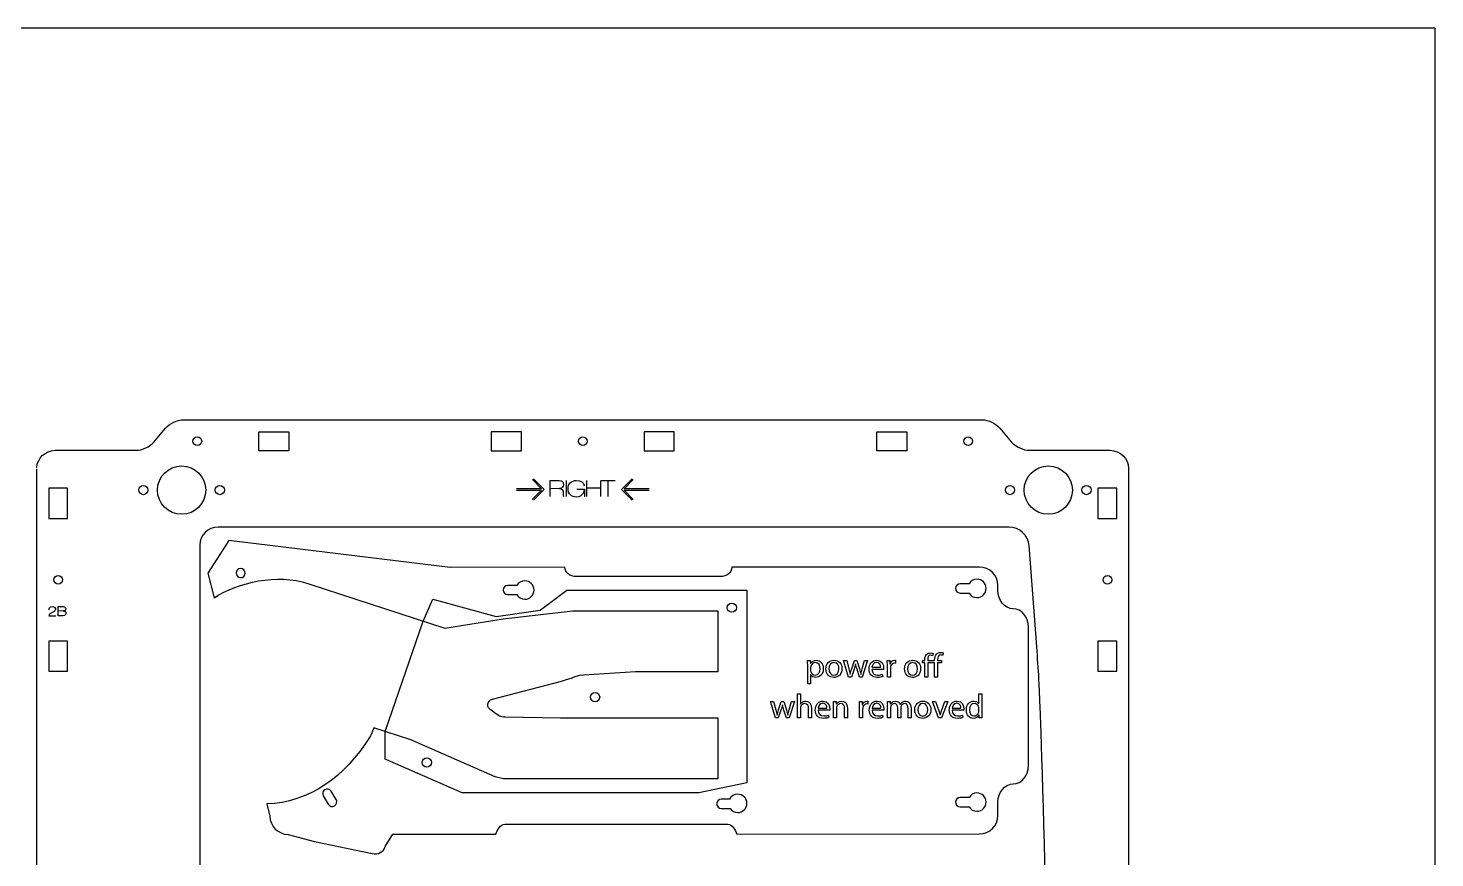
# Model space of a CAD drawing. Header units: millimetres. Extents: x -1219 to 0, y -610 to 0.
# Drawn here: x -461.6 to 0, y -272.3 to 0 of the extents above; entities that cross this region are included whole.
import ezdxf

# ---------------------------------------------------------------- set-up
doc = ezdxf.new("R2010")
doc.units = ezdxf.units.MM

msp = doc.modelspace()

# ---------------------------------------------------------------- linework, layer by layer
for q in [(-1219.2, 0), (0, -609.6)]:
    msp.add_line((0, 0), q)
at = {"color": 1}
for points in [[(-410.7, -128.5), (-148.57, -128.5)], [(-420.38, -135.82), (-416.52, -131.21)], [(-385.98, -132.43), (-376.1, -132.43), (-376.1, -138.65), (-385.98, -138.65), (-385.98, -132.43)], [(-309.64, -138.65), (-299.76, -138.65), (-299.76, -132.43), (-309.64, -132.43), (-309.64, -138.65), (-309.64, -138.65)], [(-259.48, -138.65), (-249.6, -138.65), (-249.6, -132.43), (-259.48, -132.43), (-259.48, -138.65), (-259.48, -138.65)], [(-183.16, -132.43), (-173.28, -132.43), (-173.28, -138.65), (-183.16, -138.65), (-183.16, -132.43)], [(-142.75, -131.21), (-138.89, -135.82)], [(-452.74, -138.53), (-426.2, -138.53)], [(-133.08, -138.53), (-106.54, -138.53)], [(-458.76, -511.74), (-458.75, -144.55)], [(-100.52, -144.55), (-100.52, -511.74)], [(-454.89, -160.88), (-448.67, -160.88), (-448.67, -151), (-454.89, -151), (-454.89, -160.88), (-454.89, -160.88)], [(-110.58, -160.88), (-104.36, -160.88), (-104.36, -151), (-110.58, -151), (-110.58, -160.88), (-110.58, -160.88)], [(-139.69, -163.69), (-399.32, -163.69)], [(-405.33, -169.7), (-405.33, -413.48)], [(-285.51, -176.96), (-285.51, -176.92), (-323.13, -176.94), (-395.81, -168.07), (-402.71, -178.81), (-400.63, -186.91)], [(-130.55, -204.41), (-133.13, -169.8)], [(-234.49, -179.97), (-281.74, -179.97)], [(-149.42, -176.82), (-230.72, -176.88), (-230.72, -176.96)], [(-369.2, -182.43), (-369.16, -182.44), (-324.89, -196.9), (-305.76, -193.84), (-282.87, -191.2), (-235.32, -191.2), (-235.32, -211.26), (-255.26, -211.26)], [(-301.25, -182.88), (-304.26, -182.88)], [(-152.87, -182.34), (-155.79, -182.34)], [(-143.4, -184.5), (-143.4, -182.84)], [(-304.26, -185.89), (-301.25, -185.89)], [(-155.79, -185.35), (-152.87, -185.35)], [(-138.38, -190.52), (-138.38, -190.52)], [(-133.36, -241.98), (-133.36, -196.53)], [(-454.89, -211.04), (-448.67, -211.04), (-448.67, -201.16), (-454.89, -201.16), (-454.89, -211.04), (-454.89, -211.04)], [(-110.58, -211.04), (-104.36, -211.04), (-104.36, -201.16), (-110.58, -201.16), (-110.58, -211.04), (-110.58, -211.04)], [(-262.34, -211.26), (-279.33, -212.27)], [(-286.7, -214.43), (-309.37, -220.24)], [(-309.68, -223.71), (-308.68, -224.47)], [(-305.04, -226.01), (-286.89, -226.28)], [(-279.81, -226.31), (-235.32, -226.31), (-235.32, -246.37), (-305.59, -246.37), (-308.38, -245.69), (-336.09, -233.53), (-348.18, -229.61)], [(-364.78, -251.95), (-363.14, -254.68)], [(-360.56, -253.13), (-362.2, -250.4), (-362.2, -250.4)], [(-231.46, -253.03), (-234.18, -253.03)], [(-152.87, -252.47), (-155.79, -252.47)], [(-383.31, -254.55), (-382.29, -258.55)], [(-234.18, -256.04), (-231.28, -256.04)], [(-155.79, -255.47), (-152.87, -255.47)], [(-143.4, -258.38), (-143.4, -254.02)], [(-305.21, -261.21), (-232.02, -261.21)], [(-376.27, -264.57), (-367.66, -266.89), (-348.73, -270.81)], [(-344.42, -268.48), (-341.96, -264.51), (-308.13, -264.49)], [(-229.11, -264.45), (-149.42, -264.4)]]:
    msp.add_lwpolyline(points, dxfattribs=at)
at = {"color": 5}
for points in [[(-296.16, -148.15), (-293.17, -151.15), (-301.37, -151.15)], [(-301.37, -151.65), (-293.17, -151.65), (-296.18, -154.66)], [(-295.79, -147.91), (-292.3, -151.4), (-295.79, -154.89)], [(-290.3, -153.65), (-290.3, -148.42), (-287.42, -148.42)], [(-287.22, -151.09), (-287.23, -151.11), (-290.3, -151.12)], [(-285.1, -148.42), (-285.1, -153.65)], [(-281.57, -151.31), (-279.1, -151.31), (-279.1, -153.77)], [(-278.3, -153.65), (-278.3, -148.42)], [(-278.3, -150.85), (-273.82, -150.85)], [(-273.82, -148.42), (-273.82, -153.65)], [(-273.47, -148.42), (-268.96, -148.42)], [(-271.28, -153.65), (-271.28, -148.47)], [(-263.44, -154.89), (-266.93, -151.4), (-263.44, -147.91)], [(-257.87, -151.15), (-266.07, -151.15), (-263.06, -148.14)], [(-263.07, -154.65), (-266.07, -151.65), (-257.87, -151.65)], [(-344.44, -230.82), (-332.01, -194.57), (-328.87, -187.4), (-308, -193.02), (-293.56, -190.98), (-284.89, -184.39), (-225.76, -184.39), (-225.76, -247.59), (-241.56, -250.96), (-319.24, -250.96), (-344.44, -239.89), (-344.44, -230.82)], [(-454.81, -192.86), (-452.58, -192.86)], [(-453.3, -191.54), (-454.03, -191.92)], [(-451.78, -189.81), (-450.14, -189.81)], [(-450.25, -192.84), (-451.78, -192.84), (-451.78, -189.81), (-451.78, -189.81)], [(-449.99, -191.26), (-451.78, -191.25)], [(-449.99, -191.25), (-449.99, -191.26)], [(-205.86, -207.52), (-204.99, -207.52), (-204.94, -208.45), (-204.91, -208.45)], [(-190.61, -210.36), (-191.48, -212.93), (-192.38, -212.93), (-194.01, -207.52), (-193, -207.52), (-193, -207.52)], [(-193, -207.52), (-192.28, -210.27)], [(-191.37, -210.28), (-190.49, -207.52), (-189.66, -207.52), (-188.82, -210.23)], [(-187.89, -210.24), (-187.12, -207.52), (-186.15, -207.52), (-187.89, -212.93), (-188.79, -212.93), (-189.62, -210.35)], [(-179.72, -207.52), (-178.86, -207.52), (-178.81, -208.59), (-178.78, -208.59)], [(-177, -207.43), (-177, -208.36)], [(-164.15, -212.93), (-164.15, -208.27), (-166.43, -208.27), (-166.43, -212.93), (-167.41, -212.93), (-167.41, -208.27), (-168.16, -208.27), (-168.16, -207.52), (-167.41, -207.52), (-167.41, -207.35)], [(-166.43, -207.3), (-166.43, -207.52), (-164.15, -207.52), (-164.15, -207.26)], [(-164.67, -205.19), (-164.87, -205.93)], [(-163.18, -207.23), (-163.18, -207.52), (-161.88, -207.52), (-161.88, -208.27), (-163.18, -208.27), (-163.18, -212.93), (-164.15, -212.93), (-164.15, -212.93)], [(-161.38, -205.03), (-161.5, -205.79)], [(-204.82, -212.21), (-204.85, -212.21), (-204.85, -215.15), (-205.82, -215.15), (-205.82, -209.29), (-205.82, -209.29)], [(-204.85, -209.79), (-204.85, -210.73), (-204.85, -210.73)], [(-191.89, -211.99), (-191.85, -211.99)], [(-190.1, -208.57), (-190.12, -208.57)], [(-188.34, -211.99), (-188.31, -211.99)], [(-180.93, -210.41), (-184.73, -210.41), (-184.73, -210.41)], [(-184.72, -209.7), (-181.84, -209.7), (-181.84, -209.7)], [(-181.37, -212), (-181.2, -212.71)], [(-178.69, -210.05), (-178.69, -212.93), (-179.67, -212.93), (-179.67, -209.21), (-179.67, -209.21)], [(-214.6, -223.78), (-215.47, -226.35), (-216.37, -226.35), (-218, -220.94), (-216.99, -220.94), (-216.99, -220.94)], [(-216.99, -220.94), (-216.27, -223.69)], [(-215.36, -223.7), (-214.48, -220.94), (-213.65, -220.94), (-212.81, -223.65)], [(-211.88, -223.66), (-211.11, -220.94), (-210.14, -220.94), (-211.88, -226.35), (-212.78, -226.35), (-213.6, -223.77)], [(-209.15, -218.41), (-208.17, -218.41), (-208.17, -221.8), (-208.15, -221.8)], [(-208.17, -223.09), (-208.17, -226.35), (-209.15, -226.35), (-209.15, -218.41), (-209.15, -218.41)], [(-197.39, -220.94), (-196.52, -220.94), (-196.46, -221.83), (-196.44, -221.83)], [(-188.81, -220.94), (-187.95, -220.94), (-187.91, -222.01), (-187.87, -222.01)], [(-186.09, -220.85), (-186.09, -221.78)], [(-179.66, -220.94), (-178.8, -220.94), (-178.76, -221.82), (-178.72, -221.82)], [(-161.86, -223.97), (-160.81, -220.94), (-159.78, -220.94), (-161.91, -226.35), (-162.84, -226.35), (-164.9, -220.94), (-163.85, -220.94), (-163.85, -220.94)], [(-163.85, -220.94), (-162.79, -223.97)], [(-149.69, -221.64), (-149.67, -221.64), (-149.67, -218.41), (-148.7, -218.41), (-148.7, -218.41)], [(-148.7, -218.41), (-148.7, -224.95)], [(-215.87, -225.41), (-215.84, -225.41)], [(-214.08, -221.99), (-214.11, -221.99)], [(-212.33, -225.41), (-212.29, -225.41)], [(-204.54, -223.13), (-204.54, -226.35), (-205.53, -226.35), (-205.53, -223.24)], [(-198.6, -223.82), (-202.4, -223.82), (-202.4, -223.82)], [(-202.39, -223.12), (-199.51, -223.12), (-199.51, -223.12)], [(-199.04, -225.42), (-198.86, -226.13)], [(-196.36, -223.1), (-196.36, -226.35), (-197.34, -226.35), (-197.34, -222.4), (-197.34, -222.4)], [(-192.74, -223.13), (-192.74, -226.35), (-193.72, -226.35), (-193.72, -223.23)], [(-187.78, -223.47), (-187.78, -226.35), (-188.77, -226.35), (-188.77, -222.63), (-188.77, -222.63)], [(-180.87, -223.82), (-184.67, -223.82), (-184.67, -223.82)], [(-184.66, -223.12), (-181.79, -223.12), (-181.79, -223.12)], [(-181.32, -225.42), (-181.14, -226.13)], [(-178.66, -223.1), (-178.66, -226.35), (-179.62, -226.35), (-179.62, -222.4), (-179.62, -222.4)], [(-175.27, -223.01), (-175.27, -226.35), (-176.23, -226.35), (-176.23, -223.11)], [(-175.49, -221.91), (-175.47, -221.91)], [(-171.88, -223.18), (-171.88, -226.35), (-172.84, -226.35), (-172.84, -223.3)], [(-162.35, -225.37), (-162.32, -225.37)], [(-154.61, -223.82), (-158.42, -223.82), (-158.42, -223.82)], [(-158.4, -223.12), (-155.53, -223.12), (-155.53, -223.12)], [(-155.06, -225.42), (-154.88, -226.13)], [(-149.67, -224.08), (-149.67, -223.14), (-149.67, -223.14)], [(-148.65, -226.35), (-149.53, -226.35), (-149.57, -225.41), (-149.6, -225.41)]]:
    msp.add_lwpolyline(points, dxfattribs=at)
at = {"color": 1}
for points in [[(-416.52, -131.21), (-415.27, -129.72), (-412.65, -128.5), (-410.7, -128.5)], [(-148.57, -128.5), (-146.62, -128.5), (-144.01, -129.72), (-142.75, -131.21)], [(-426.2, -138.53), (-424.25, -138.53), (-421.63, -137.31), (-420.38, -135.82)], [(-407.55, -135.54), (-407.55, -134.75), (-406.91, -134.11), (-406.12, -134.11)], [(-406.12, -136.97), (-406.91, -136.97), (-407.55, -136.33), (-407.55, -135.54)], [(-406.12, -134.11), (-405.33, -134.11), (-404.69, -134.75), (-404.69, -135.54)], [(-404.69, -135.54), (-404.69, -136.33), (-405.33, -136.97), (-406.12, -136.97)], [(-281.05, -135.54), (-281.05, -134.75), (-280.41, -134.11), (-279.62, -134.11)], [(-279.62, -136.96), (-280.41, -136.96), (-281.05, -136.32), (-281.05, -135.54)], [(-279.62, -134.11), (-278.83, -134.11), (-278.19, -134.75), (-278.19, -135.54)], [(-278.19, -135.54), (-278.19, -136.32), (-278.83, -136.96), (-279.62, -136.96)], [(-154.57, -135.54), (-154.57, -134.75), (-153.93, -134.11), (-153.15, -134.11)], [(-153.15, -136.97), (-153.93, -136.97), (-154.57, -136.33), (-154.57, -135.54)], [(-153.15, -134.11), (-152.36, -134.11), (-151.72, -134.75), (-151.72, -135.54)], [(-151.72, -135.54), (-151.72, -136.33), (-152.36, -136.97), (-153.15, -136.97)], [(-138.89, -135.82), (-137.64, -137.31), (-135.02, -138.53), (-133.08, -138.53)], [(-458.75, -144.15), (-458.75, -141.24), (-456.05, -138.53), (-452.74, -138.53)], [(-106.54, -138.53), (-103.23, -138.53), (-100.52, -141.24), (-100.52, -144.55)], [(-419.2, -151.57), (-419.2, -147.2), (-415.65, -143.65), (-411.27, -143.65)], [(-411.27, -143.65), (-406.89, -143.65), (-403.35, -147.2), (-403.35, -151.57)], [(-134.79, -151.57), (-134.79, -147.2), (-131.24, -143.65), (-126.86, -143.65)], [(-126.86, -143.65), (-122.49, -143.65), (-118.94, -147.2), (-118.94, -151.57)], [(-425.32, -151.57), (-425.32, -150.74), (-424.64, -150.07), (-423.81, -150.07)], [(-423.81, -153.08), (-424.64, -153.08), (-425.32, -152.4), (-425.32, -151.57)], [(-423.81, -150.07), (-422.98, -150.07), (-422.31, -150.74), (-422.31, -151.57)], [(-422.31, -151.57), (-422.31, -152.4), (-422.98, -153.08), (-423.81, -153.08)], [(-411.27, -159.5), (-415.65, -159.5), (-419.2, -155.95), (-419.2, -151.57)], [(-403.35, -151.57), (-403.35, -155.95), (-406.89, -159.5), (-411.27, -159.5)], [(-400.24, -151.57), (-400.24, -150.74), (-399.56, -150.07), (-398.73, -150.07)], [(-398.73, -153.08), (-399.56, -153.08), (-400.24, -152.4), (-400.24, -151.57)], [(-398.73, -150.07), (-397.9, -150.07), (-397.23, -150.74), (-397.23, -151.57)], [(-397.23, -151.57), (-397.23, -152.4), (-397.9, -153.08), (-398.73, -153.08)], [(-140.91, -151.57), (-140.91, -150.74), (-140.24, -150.07), (-139.41, -150.07)], [(-139.41, -153.08), (-140.24, -153.08), (-140.91, -152.4), (-140.91, -151.57)], [(-139.41, -150.07), (-138.57, -150.07), (-137.9, -150.74), (-137.9, -151.57)], [(-137.9, -151.57), (-137.9, -152.4), (-138.57, -153.08), (-139.41, -153.08)], [(-126.86, -159.5), (-131.24, -159.5), (-134.79, -155.95), (-134.79, -151.57)], [(-118.94, -151.57), (-118.94, -155.95), (-122.49, -159.5), (-126.86, -159.5)], [(-115.83, -151.57), (-115.83, -150.74), (-115.15, -150.07), (-114.32, -150.07)], [(-114.32, -153.08), (-115.15, -153.08), (-115.83, -152.4), (-115.83, -151.57)], [(-114.32, -150.07), (-113.49, -150.07), (-112.82, -150.74), (-112.82, -151.57)], [(-112.82, -151.57), (-112.82, -152.4), (-113.49, -153.08), (-114.32, -153.08)], [(-399.32, -163.69), (-402.64, -163.69), (-405.33, -166.38), (-405.33, -169.7)], [(-133.13, -169.8), (-133.43, -166.44), (-136.38, -163.69), (-139.69, -163.69)], [(-453.21, -181.02), (-453.21, -180.23), (-452.57, -179.59), (-451.78, -179.59)], [(-451.78, -179.59), (-450.99, -179.59), (-450.35, -180.23), (-450.35, -181.02)], [(-400.63, -186.91), (-392.55, -181.74), (-379.95, -178.93), (-369.82, -182.22)], [(-392.46, -177.41), (-393.23, -177.71), (-393.61, -178.58), (-393.31, -179.36)], [(-393.31, -179.36), (-393, -180.13), (-392.13, -180.51), (-391.36, -180.21)], [(-390.51, -178.26), (-390.81, -177.48), (-391.68, -177.1), (-392.46, -177.41)], [(-391.36, -180.21), (-390.58, -179.9), (-390.2, -179.03), (-390.51, -178.26)], [(-281.74, -179.97), (-283.82, -179.97), (-285.51, -178.63), (-285.51, -176.96)], [(-230.72, -176.96), (-230.72, -178.63), (-232.41, -179.97), (-234.49, -179.97)], [(-143.4, -182.84), (-143.4, -179.53), (-146.11, -176.82), (-149.42, -176.82)], [(-108.9, -181.02), (-108.9, -180.23), (-108.26, -179.59), (-107.47, -179.59)], [(-107.47, -179.59), (-106.68, -179.59), (-106.04, -180.23), (-106.04, -181.02)], [(-451.78, -182.45), (-452.57, -182.45), (-453.21, -181.81), (-453.21, -181.02)], [(-450.35, -181.02), (-450.35, -181.81), (-450.99, -182.45), (-451.78, -182.45)], [(-369.82, -182.22), (-369.61, -182.29), (-369.41, -182.36), (-369.2, -182.43)], [(-304.26, -182.88), (-305.09, -182.88), (-305.76, -183.56), (-305.76, -184.39)], [(-305.76, -184.39), (-305.76, -185.22), (-305.09, -185.89), (-304.26, -185.89)], [(-298.64, -181.38), (-299.76, -181.38), (-300.73, -181.98), (-301.25, -182.88)], [(-295.63, -184.39), (-295.63, -182.72), (-296.98, -181.38), (-298.64, -181.38)], [(-298.64, -187.4), (-296.98, -187.4), (-295.63, -186.05), (-295.63, -184.39)], [(-155.79, -182.34), (-156.62, -182.34), (-157.29, -183.02), (-157.29, -183.85)], [(-157.29, -183.85), (-157.29, -184.68), (-156.62, -185.35), (-155.79, -185.35)], [(-150.27, -180.84), (-151.38, -180.84), (-152.35, -181.44), (-152.87, -182.34)], [(-147.26, -183.85), (-147.26, -182.19), (-148.61, -180.84), (-150.27, -180.84)], [(-150.27, -186.86), (-148.61, -186.86), (-147.26, -185.51), (-147.26, -183.85)], [(-138.38, -190.52), (-141.14, -190.52), (-143.4, -187.81), (-143.4, -184.5)], [(-107.47, -182.45), (-108.26, -182.45), (-108.9, -181.81), (-108.9, -181.02)], [(-106.04, -181.02), (-106.04, -181.81), (-106.68, -182.45), (-107.47, -182.45)], [(-301.25, -185.89), (-300.73, -186.79), (-299.76, -187.4), (-298.64, -187.4)], [(-232.23, -190.13), (-232.23, -189.3), (-231.56, -188.63), (-230.72, -188.63)], [(-230.72, -188.63), (-229.89, -188.63), (-229.22, -189.3), (-229.22, -190.13)], [(-152.87, -185.35), (-152.35, -186.25), (-151.38, -186.86), (-150.27, -186.86)], [(-230.72, -191.64), (-231.56, -191.64), (-232.23, -190.96), (-232.23, -190.13)], [(-229.22, -190.13), (-229.22, -190.96), (-229.89, -191.64), (-230.72, -191.64)], [(-133.36, -196.53), (-133.36, -193.22), (-135.62, -190.52), (-138.38, -190.52)], [(-129.91, -214.07), (-130.01, -212.12), (-130.3, -207.78), (-130.55, -204.41)], [(-279.33, -212.27), (-281.28, -212.27), (-282.98, -213.27), (-283.11, -213.27)], [(-255.26, -211.26), (-257.2, -211.26), (-260.39, -211.26), (-262.34, -211.26)], [(-283.11, -213.27), (-283.24, -213.27), (-284.86, -213.79), (-286.7, -214.43)], [(-129.49, -223.73), (-129.62, -220.36), (-129.81, -216.01), (-129.91, -214.07)], [(-309.37, -220.24), (-311.21, -220.88), (-311.45, -222.9), (-309.68, -223.71)], [(-277.09, -219.52), (-277.09, -218.68), (-276.41, -218.01), (-275.58, -218.01)], [(-275.58, -221.02), (-276.41, -221.02), (-277.09, -220.35), (-277.09, -219.52)], [(-275.58, -218.01), (-274.75, -218.01), (-274.08, -218.68), (-274.08, -219.52)], [(-274.08, -219.52), (-274.08, -220.35), (-274.75, -221.02), (-275.58, -221.02)], [(-308.68, -224.47), (-306.98, -225.5), (-306.99, -225.99), (-305.04, -226.01)], [(-127.75, -295.11), (-127.75, -269.98), (-129.49, -223.73), (-129.49, -223.73)], [(-348.18, -229.61), (-348.78, -231.32), (-349.18, -232.06), (-349.61, -232.76)], [(-286.89, -226.28), (-284.94, -226.3), (-281.76, -226.31), (-279.81, -226.31)], [(-349.61, -232.76), (-357.5, -245.5), (-369.73, -254.29), (-383.31, -254.55)], [(-332.3, -240.96), (-332.3, -240.13), (-331.63, -239.45), (-330.79, -239.45)], [(-330.79, -239.45), (-329.96, -239.45), (-329.29, -240.13), (-329.29, -240.96)], [(-330.79, -242.46), (-331.63, -242.46), (-332.3, -241.79), (-332.3, -240.96)], [(-329.29, -240.96), (-329.29, -241.79), (-329.96, -242.46), (-330.79, -242.46)], [(-138.38, -248), (-135.62, -248), (-133.36, -245.29), (-133.36, -241.98)], [(-143.4, -254.02), (-143.4, -250.71), (-141.14, -248), (-138.38, -248)], [(-364.27, -249.89), (-364.98, -250.31), (-365.21, -251.24), (-364.78, -251.95)], [(-362.2, -250.4), (-362.63, -249.69), (-363.56, -249.46), (-364.27, -249.89)], [(-361.08, -255.2), (-360.37, -254.77), (-360.13, -253.84), (-360.56, -253.13)], [(-234.18, -253.03), (-235.01, -253.03), (-235.69, -253.7), (-235.69, -254.53)], [(-228.77, -251.36), (-229.95, -251.36), (-230.97, -252.04), (-231.46, -253.03)], [(-225.76, -254.37), (-225.76, -252.71), (-227.11, -251.36), (-228.77, -251.36)], [(-155.79, -252.47), (-156.62, -252.47), (-157.29, -253.14), (-157.29, -253.97)], [(-150.27, -250.96), (-151.38, -250.96), (-152.35, -251.57), (-152.87, -252.47)], [(-147.26, -253.97), (-147.26, -252.31), (-148.61, -250.96), (-150.27, -250.96)], [(-363.14, -254.68), (-362.71, -255.39), (-361.79, -255.62), (-361.08, -255.2)], [(-235.69, -254.53), (-235.69, -255.37), (-235.01, -256.04), (-234.18, -256.04)], [(-231.28, -256.04), (-230.74, -256.85), (-229.82, -257.38), (-228.77, -257.38)], [(-228.77, -257.38), (-227.11, -257.38), (-225.76, -256.03), (-225.76, -254.37)], [(-157.29, -253.97), (-157.29, -254.8), (-156.62, -255.47), (-155.79, -255.47)], [(-152.87, -255.47), (-152.35, -256.37), (-151.38, -256.98), (-150.27, -256.98)], [(-150.27, -256.98), (-148.61, -256.98), (-147.26, -255.63), (-147.26, -253.97)], [(-149.42, -264.4), (-146.11, -264.4), (-143.4, -261.69), (-143.4, -258.38)], [(-382.29, -258.55), (-382.29, -261.86), (-379.58, -264.57), (-376.27, -264.57)], [(-308.13, -264.49), (-307.81, -263.18), (-306.62, -261.21), (-305.21, -261.21)], [(-232.02, -261.21), (-230.62, -261.21), (-229.45, -263.16), (-229.11, -264.45)], [(-348.73, -270.81), (-346.89, -271.36), (-344.97, -270.31), (-344.42, -268.48)]]:
    msp.add_open_spline(points, degree=3, dxfattribs=at)
at = {"color": 5}
for points in [[(-287.42, -148.42), (-286.37, -148.42), (-285.98, -148.92), (-285.98, -149.85)], [(-287.23, -151.11), (-286.42, -151.12), (-286.07, -151.49), (-286.07, -152.21)], [(-285.98, -149.85), (-285.98, -150.35), (-286.31, -151.04), (-287.22, -151.09)], [(-286.07, -152.21), (-286.07, -152.4), (-286.06, -153.44), (-285.95, -153.65)], [(-284.47, -151.15), (-284.47, -149.42), (-283.25, -148.42), (-281.76, -148.42)], [(-281.76, -153.88), (-283.25, -153.88), (-284.47, -152.88), (-284.47, -151.15)], [(-281.76, -148.42), (-280.12, -148.42), (-279.37, -149.15), (-279.18, -150.16)], [(-279.29, -152.19), (-279.65, -153.39), (-280.66, -153.88), (-281.76, -153.88)], [(-279.1, -151.31), (-279.18, -151.92), (-279.29, -152.19), (-279.29, -152.19)], [(-454.03, -191.92), (-454.57, -192.24), (-454.8, -192.41), (-454.81, -192.86)], [(-454.75, -190.86), (-454.75, -190.54), (-454.74, -189.8), (-453.68, -189.8)], [(-453.68, -189.8), (-452.84, -189.8), (-452.67, -190.35), (-452.67, -190.64)], [(-452.67, -190.64), (-452.67, -191.08), (-452.94, -191.33), (-453.3, -191.54)], [(-449.23, -192.02), (-449.23, -192.37), (-449.45, -192.84), (-450.25, -192.84)], [(-450.14, -189.81), (-449.66, -189.81), (-449.32, -190.07), (-449.32, -190.56)], [(-449.32, -190.56), (-449.32, -190.92), (-449.63, -191.26), (-449.99, -191.25)], [(-449.99, -191.26), (-449.6, -191.28), (-449.23, -191.49), (-449.23, -192.02)], [(-205.82, -209.29), (-205.82, -208.59), (-205.84, -208.03), (-205.86, -207.52)], [(-204.91, -208.45), (-204.52, -207.79), (-203.87, -207.41), (-202.99, -207.41)], [(-202.99, -207.41), (-201.67, -207.41), (-200.69, -208.52), (-200.69, -210.15)], [(-199.85, -210.27), (-199.85, -208.47), (-198.65, -207.41), (-197.16, -207.41)], [(-197.16, -207.41), (-195.61, -207.41), (-194.56, -208.54), (-194.56, -210.18)], [(-185.67, -210.32), (-185.67, -208.68), (-184.71, -207.41), (-183.13, -207.41)], [(-183.13, -207.41), (-181.35, -207.41), (-180.89, -208.95), (-180.89, -209.95)], [(-179.67, -209.21), (-179.67, -208.57), (-179.69, -208.02), (-179.72, -207.52)], [(-178.78, -208.59), (-178.53, -207.87), (-177.93, -207.41), (-177.27, -207.41)], [(-177.27, -207.41), (-177.17, -207.41), (-177.09, -207.42), (-177, -207.43)], [(-174.04, -210.27), (-174.04, -208.47), (-172.84, -207.41), (-171.35, -207.41)], [(-171.35, -207.41), (-169.8, -207.41), (-168.75, -208.54), (-168.75, -210.18)], [(-167.41, -207.35), (-167.41, -206.59), (-167.23, -205.94), (-166.8, -205.51)], [(-166.8, -205.51), (-166.49, -205.19), (-166.04, -205), (-165.44, -205)], [(-165.45, -205.79), (-166.22, -205.79), (-166.43, -206.45), (-166.43, -207.3)], [(-164.87, -205.93), (-165.01, -205.85), (-165.23, -205.79), (-165.45, -205.79)], [(-165.44, -205), (-165.13, -205), (-164.83, -205.1), (-164.67, -205.19)], [(-164.15, -207.26), (-164.15, -206.5), (-163.98, -205.81), (-163.53, -205.37)], [(-163.53, -205.37), (-163.16, -205.01), (-162.67, -204.87), (-162.22, -204.87)], [(-162.14, -205.66), (-162.97, -205.66), (-163.18, -206.39), (-163.18, -207.23)], [(-162.22, -204.87), (-161.86, -204.87), (-161.56, -204.95), (-161.38, -205.03)], [(-161.5, -205.79), (-161.66, -205.72), (-161.85, -205.66), (-162.14, -205.66)], [(-204.78, -209.4), (-204.81, -209.52), (-204.85, -209.67), (-204.85, -209.79)], [(-204.85, -210.73), (-204.85, -210.88), (-204.84, -211.01), (-204.8, -211.13)], [(-203.16, -213.06), (-203.87, -213.06), (-204.5, -212.74), (-204.82, -212.21)], [(-204.8, -211.13), (-204.62, -211.81), (-204.03, -212.28), (-203.33, -212.28)], [(-203.29, -208.19), (-203.96, -208.19), (-204.6, -208.66), (-204.78, -209.4)], [(-203.33, -212.28), (-202.29, -212.28), (-201.68, -211.43), (-201.68, -210.19)], [(-201.68, -210.19), (-201.68, -209.12), (-202.25, -208.19), (-203.29, -208.19)], [(-200.69, -210.15), (-200.69, -212.09), (-201.88, -213.06), (-203.16, -213.06)], [(-197.25, -213.06), (-198.71, -213.06), (-199.85, -211.98), (-199.85, -210.27)], [(-197.19, -208.15), (-198.34, -208.15), (-198.84, -209.22), (-198.84, -210.24)], [(-198.84, -210.24), (-198.84, -211.42), (-198.17, -212.32), (-197.21, -212.32)], [(-194.56, -210.18), (-194.56, -212.18), (-195.96, -213.06), (-197.25, -213.06)], [(-197.21, -212.32), (-196.27, -212.32), (-195.56, -211.43), (-195.56, -210.22)], [(-195.56, -210.22), (-195.56, -209.3), (-196.02, -208.15), (-197.19, -208.15)], [(-192.28, -210.27), (-192.13, -210.88), (-191.99, -211.43), (-191.89, -211.99)], [(-191.85, -211.99), (-191.73, -211.45), (-191.55, -210.86), (-191.37, -210.28)], [(-190.12, -208.57), (-190.25, -209.22), (-190.42, -209.78), (-190.61, -210.36)], [(-189.62, -210.35), (-189.81, -209.75), (-189.96, -209.21), (-190.1, -208.57)], [(-188.82, -210.23), (-188.62, -210.88), (-188.46, -211.45), (-188.34, -211.99)], [(-188.31, -211.99), (-188.22, -211.45), (-188.07, -210.88), (-187.89, -210.24)], [(-183.01, -213.06), (-184.67, -213.06), (-185.67, -211.95), (-185.67, -210.32)], [(-184.73, -210.41), (-184.71, -211.74), (-183.87, -212.28), (-182.87, -212.28)], [(-183.21, -208.11), (-184.21, -208.11), (-184.64, -209.02), (-184.72, -209.7)], [(-181.84, -209.7), (-181.83, -209.09), (-182.1, -208.11), (-183.21, -208.11)], [(-182.87, -212.28), (-182.17, -212.28), (-181.73, -212.16), (-181.37, -212)], [(-180.89, -209.95), (-180.89, -210.15), (-180.9, -210.29), (-180.93, -210.41)], [(-178.66, -209.59), (-178.68, -209.72), (-178.69, -209.89), (-178.69, -210.05)], [(-177.34, -208.34), (-178.03, -208.34), (-178.52, -208.85), (-178.66, -209.59)], [(-177, -208.36), (-177.1, -208.34), (-177.2, -208.34), (-177.34, -208.34)], [(-171.44, -213.06), (-172.9, -213.06), (-174.04, -211.98), (-174.04, -210.27)], [(-171.38, -208.15), (-172.53, -208.15), (-173.03, -209.22), (-173.03, -210.24)], [(-173.03, -210.24), (-173.03, -211.42), (-172.36, -212.32), (-171.4, -212.32)], [(-168.75, -210.18), (-168.75, -212.18), (-170.15, -213.06), (-171.44, -213.06)], [(-171.4, -212.32), (-170.46, -212.32), (-169.76, -211.43), (-169.76, -210.22)], [(-169.76, -210.22), (-169.76, -209.3), (-170.21, -208.15), (-171.38, -208.15)], [(-181.2, -212.71), (-181.54, -212.87), (-182.15, -213.06), (-183.01, -213.06)], [(-208.15, -221.8), (-207.99, -221.52), (-207.74, -221.26), (-207.44, -221.1)], [(-207.44, -221.1), (-207.15, -220.93), (-206.8, -220.83), (-206.44, -220.83)], [(-206.44, -220.83), (-205.71, -220.83), (-204.54, -221.27), (-204.54, -223.13)], [(-203.34, -223.74), (-203.34, -222.1), (-202.38, -220.83), (-200.8, -220.83)], [(-200.88, -221.53), (-201.88, -221.53), (-202.31, -222.44), (-202.39, -223.12)], [(-199.51, -223.12), (-199.5, -222.51), (-199.77, -221.53), (-200.88, -221.53)], [(-200.8, -220.83), (-199.02, -220.83), (-198.56, -222.37), (-198.56, -223.37)], [(-197.34, -222.4), (-197.34, -221.83), (-197.35, -221.39), (-197.39, -220.94)], [(-196.44, -221.83), (-196.17, -221.33), (-195.54, -220.83), (-194.65, -220.83)], [(-194.65, -220.83), (-193.9, -220.83), (-192.74, -221.27), (-192.74, -223.13)], [(-188.77, -222.63), (-188.77, -221.99), (-188.78, -221.44), (-188.81, -220.94)], [(-187.87, -222.01), (-187.63, -221.29), (-187.02, -220.83), (-186.36, -220.83)], [(-186.36, -220.83), (-186.26, -220.83), (-186.18, -220.84), (-186.09, -220.85)], [(-185.61, -223.74), (-185.61, -222.1), (-184.65, -220.83), (-183.07, -220.83)], [(-183.15, -221.53), (-184.16, -221.53), (-184.58, -222.44), (-184.66, -223.12)], [(-181.79, -223.12), (-181.78, -222.51), (-182.05, -221.53), (-183.15, -221.53)], [(-183.07, -220.83), (-181.3, -220.83), (-180.84, -222.37), (-180.84, -223.37)], [(-179.62, -222.4), (-179.62, -221.83), (-179.64, -221.39), (-179.66, -220.94)], [(-178.72, -221.82), (-178.42, -221.31), (-177.92, -220.83), (-177.01, -220.83)], [(-177.01, -220.83), (-176.29, -220.83), (-175.73, -221.27), (-175.49, -221.91)], [(-175.47, -221.91), (-175.3, -221.6), (-175.08, -221.38), (-174.85, -221.21)], [(-174.85, -221.21), (-174.53, -220.96), (-174.18, -220.83), (-173.67, -220.83)], [(-173.67, -220.83), (-172.94, -220.83), (-171.88, -221.3), (-171.88, -223.18)], [(-170.68, -223.69), (-170.68, -221.89), (-169.49, -220.83), (-168, -220.83)], [(-168.02, -221.57), (-169.17, -221.57), (-169.68, -222.64), (-169.68, -223.66)], [(-166.4, -223.63), (-166.4, -222.72), (-166.86, -221.57), (-168.02, -221.57)], [(-168, -220.83), (-166.44, -220.83), (-165.39, -221.96), (-165.39, -223.6)], [(-159.36, -223.74), (-159.36, -222.1), (-158.39, -220.83), (-156.82, -220.83)], [(-156.9, -221.53), (-157.9, -221.53), (-158.33, -222.44), (-158.4, -223.12)], [(-155.53, -223.12), (-155.52, -222.51), (-155.79, -221.53), (-156.9, -221.53)], [(-156.82, -220.83), (-155.04, -220.83), (-154.58, -222.37), (-154.58, -223.37)], [(-153.75, -223.72), (-153.76, -221.92), (-152.63, -220.83), (-151.33, -220.83)], [(-151.33, -220.83), (-150.49, -220.83), (-149.94, -221.22), (-149.69, -221.64)], [(-216.27, -223.69), (-216.12, -224.29), (-215.97, -224.85), (-215.87, -225.41)], [(-215.84, -225.41), (-215.72, -224.86), (-215.54, -224.28), (-215.36, -223.7)], [(-214.11, -221.99), (-214.24, -222.64), (-214.41, -223.2), (-214.6, -223.78)], [(-213.6, -223.77), (-213.79, -223.17), (-213.95, -222.63), (-214.08, -221.99)], [(-212.81, -223.65), (-212.61, -224.29), (-212.45, -224.86), (-212.33, -225.41)], [(-212.29, -225.41), (-212.21, -224.86), (-212.06, -224.29), (-211.88, -223.66)], [(-208.1, -222.62), (-208.16, -222.76), (-208.17, -222.91), (-208.17, -223.09)], [(-206.78, -221.64), (-207.42, -221.64), (-207.91, -222.09), (-208.1, -222.62)], [(-205.53, -223.24), (-205.53, -222.37), (-205.85, -221.64), (-206.78, -221.64)], [(-200.68, -226.48), (-202.34, -226.48), (-203.34, -225.37), (-203.34, -223.74)], [(-202.4, -223.82), (-202.38, -225.16), (-201.54, -225.7), (-200.54, -225.7)], [(-198.86, -226.13), (-199.21, -226.29), (-199.81, -226.48), (-200.68, -226.48)], [(-200.54, -225.7), (-199.84, -225.7), (-199.4, -225.58), (-199.04, -225.42)], [(-198.56, -223.37), (-198.56, -223.57), (-198.57, -223.71), (-198.6, -223.82)], [(-196.29, -222.64), (-196.34, -222.76), (-196.36, -222.93), (-196.36, -223.1)], [(-194.97, -221.63), (-195.61, -221.63), (-196.11, -222.09), (-196.29, -222.64)], [(-193.72, -223.23), (-193.72, -222.36), (-194.04, -221.63), (-194.97, -221.63)], [(-187.75, -223.01), (-187.77, -223.14), (-187.78, -223.31), (-187.78, -223.47)], [(-186.43, -221.76), (-187.12, -221.76), (-187.61, -222.27), (-187.75, -223.01)], [(-186.09, -221.78), (-186.19, -221.76), (-186.29, -221.76), (-186.43, -221.76)], [(-182.95, -226.48), (-184.62, -226.48), (-185.61, -225.37), (-185.61, -223.74)], [(-184.67, -223.82), (-184.65, -225.16), (-183.81, -225.7), (-182.82, -225.7)], [(-181.14, -226.13), (-181.49, -226.29), (-182.09, -226.48), (-182.95, -226.48)], [(-182.82, -225.7), (-182.11, -225.7), (-181.68, -225.58), (-181.32, -225.42)], [(-180.84, -223.37), (-180.84, -223.57), (-180.85, -223.71), (-180.87, -223.82)], [(-178.58, -222.62), (-178.63, -222.75), (-178.66, -222.93), (-178.66, -223.1)], [(-177.36, -221.63), (-177.96, -221.63), (-178.42, -222.12), (-178.58, -222.62)], [(-176.23, -223.11), (-176.23, -222.25), (-176.61, -221.63), (-177.36, -221.63)], [(-175.19, -222.52), (-175.23, -222.66), (-175.27, -222.83), (-175.27, -223.01)], [(-174.02, -221.63), (-174.59, -221.63), (-175.01, -222.05), (-175.19, -222.52)], [(-172.84, -223.3), (-172.84, -222.25), (-173.23, -221.63), (-174.02, -221.63)], [(-168.09, -226.48), (-169.54, -226.48), (-170.68, -225.4), (-170.68, -223.69)], [(-169.68, -223.66), (-169.68, -224.84), (-169.01, -225.74), (-168.04, -225.74)], [(-165.39, -223.6), (-165.39, -225.6), (-166.79, -226.48), (-168.09, -226.48)], [(-168.04, -225.74), (-167.11, -225.74), (-166.4, -224.85), (-166.4, -223.63)], [(-162.79, -223.97), (-162.61, -224.47), (-162.46, -224.92), (-162.35, -225.37)], [(-162.32, -225.37), (-162.2, -224.92), (-162.04, -224.47), (-161.86, -223.97)], [(-156.69, -226.48), (-158.36, -226.48), (-159.36, -225.37), (-159.36, -223.74)], [(-158.42, -223.82), (-158.39, -225.16), (-157.55, -225.7), (-156.56, -225.7)], [(-154.88, -226.13), (-155.23, -226.29), (-155.83, -226.48), (-156.69, -226.48)], [(-156.56, -225.7), (-155.85, -225.7), (-155.42, -225.58), (-155.06, -225.42)], [(-154.58, -223.37), (-154.58, -223.57), (-154.59, -223.71), (-154.61, -223.82)], [(-151.43, -226.48), (-152.74, -226.48), (-153.75, -225.37), (-153.75, -223.72)], [(-151.14, -221.6), (-152.15, -221.6), (-152.76, -222.49), (-152.76, -223.68)], [(-152.76, -223.68), (-152.76, -224.78), (-152.21, -225.68), (-151.16, -225.68)], [(-149.6, -225.41), (-149.89, -226.02), (-150.54, -226.48), (-151.43, -226.48)], [(-151.16, -225.68), (-150.5, -225.68), (-149.89, -225.23), (-149.72, -224.51)], [(-149.72, -222.73), (-149.86, -222.11), (-150.4, -221.6), (-151.14, -221.6)], [(-149.67, -223.14), (-149.67, -223.02), (-149.68, -222.85), (-149.72, -222.73)], [(-149.72, -224.51), (-149.68, -224.37), (-149.67, -224.24), (-149.67, -224.08)], [(-148.7, -224.95), (-148.7, -225.44), (-148.68, -225.98), (-148.65, -226.35)]]:
    msp.add_open_spline(points, degree=3, dxfattribs=at)

doc.saveas('drawing.dxf')
